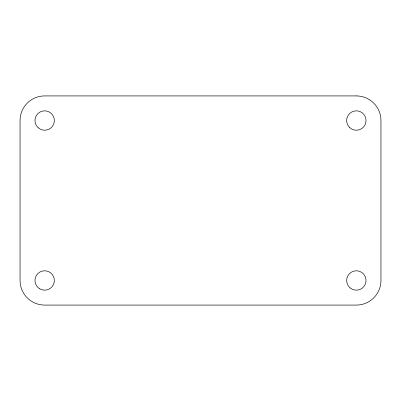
<?xml version="1.0" encoding="UTF-8"?>
<svg xmlns="http://www.w3.org/2000/svg" width="401" height="401" viewBox="0 0 401 401"><rect width="100%" height="100%" fill="white"/><g stroke="black" fill="none" stroke-linecap="round" stroke-linejoin="round"><path stroke-width="0.6" d="M356.344 95.919L44.656 95.919A24.606 24.606 0 0 0 20.05 120.526L20.05 280.474A24.606 24.606 0 0 0 44.656 305.081L356.344 305.081A24.606 24.606 0 0 0 380.95 280.474L380.95 120.526A24.606 24.606 0 0 0 356.344 95.919M350.143 287.913A9.689 9.689 0 0 0 365.887 282.124A9.689 9.689 0 0 0 353 271.382A9.689 9.689 0 0 0 350.143 287.913M349.732 127.613A9.689 9.689 0 0 0 365.782 122.711A9.689 9.689 0 0 0 353.512 111.262A9.689 9.689 0 0 0 349.732 127.613M38.265 127.809A9.689 9.689 0 0 0 54.16 122.42A9.689 9.689 0 0 0 41.544 111.353A9.689 9.689 0 0 0 38.265 127.809M39.814 288.86A9.689 9.689 0 0 0 54.346 280.474A9.689 9.689 0 0 0 39.814 272.084A9.689 9.689 0 0 0 39.814 288.86"/></g></svg>
